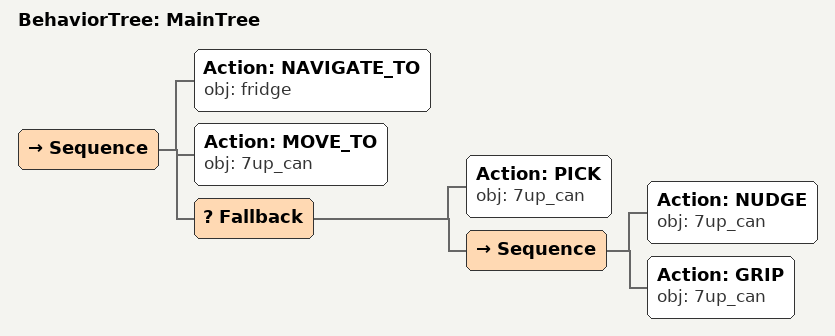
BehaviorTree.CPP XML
<root main_tree_to_execute="MainTree">
  <BehaviorTree ID="MainTree">
    <Sequence>
      <!-- Navigate to fridge -->
      <Action ID="NAVIGATE_TO" obj="fridge" />
      <!-- Move to 7up_can -->
      <Action ID="MOVE_TO" obj="7up_can" />
      <!-- Fallback: if GRASP 7up_can fails, try PUSH, FLIP to reposition -->
      <Fallback>
        <!-- Grasp 7up_can -->
        <Action ID="PICK" obj="7up_can" />
        <Sequence>
          <!-- Push 7up_can forward toward front edge of table -->
          <Action ID="NUDGE" obj="7up_can" />
          <!-- Grasp 7up_can -->
          <Action ID="GRIP" obj="7up_can" />
        </Sequence>
      </Fallback>
    </Sequence>
  </BehaviorTree>
</root>
